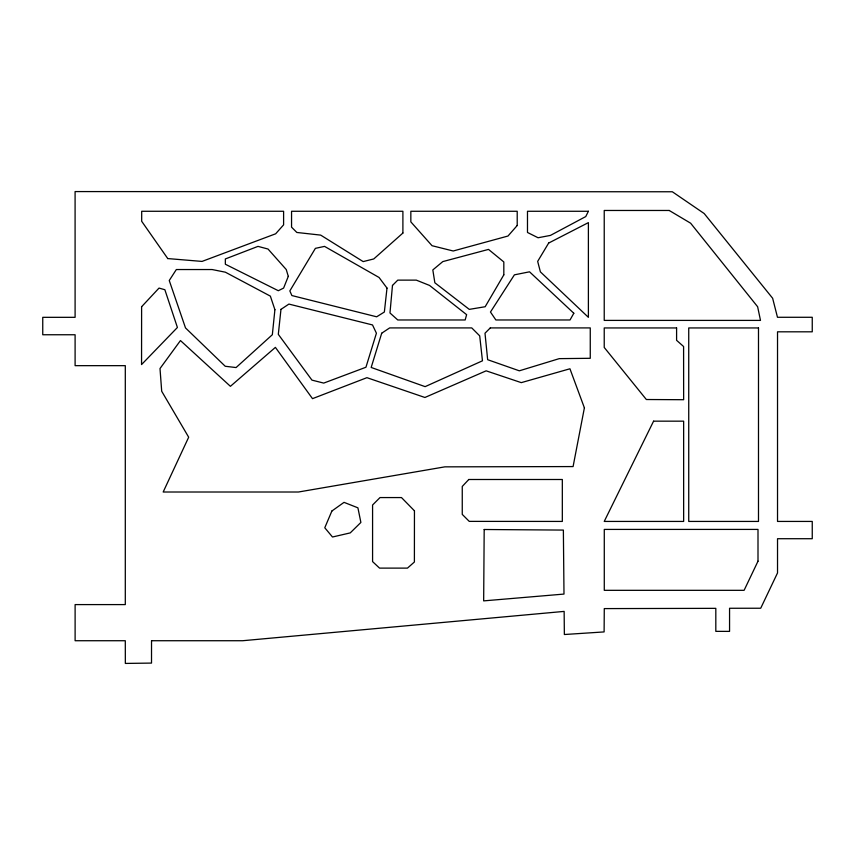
<?xml version="1.0" encoding="UTF-8"?>
<svg xmlns="http://www.w3.org/2000/svg" width="855" height="855" viewBox="0 0 855 855"><rect width="100%" height="100%" fill="white"/><g stroke="black" fill="none" stroke-linecap="round" stroke-linejoin="round"><path stroke-width="1.28" d="M167.762 258.573L202.037 261.416L275.663 233.789L283.604 224.854L283.604 211.271L141.695 211.271L141.684 221.285L167.762 258.573M141.609 306.731L141.556 364.561L177.413 327.476L164.865 289.727L159.019 288.082L141.609 306.731M151.527 640.726L151.517 663.085L125.343 663.427L125.3 640.726L75.112 640.726L75.112 604.592L125.3 604.592L125.3 365.662L75.101 365.662L75.101 334.754L42.75 334.754L42.75 317.323L75.101 317.323L75.09 191.573L672.329 191.766L704.189 213.536L772.642 298.267L777.473 317.28L812.25 317.28L812.25 331.815L777.526 331.815L777.526 521.432L812.25 521.432L812.25 538.714L777.526 538.714L777.526 572.936L760.715 608.236L729.561 608.268L729.561 631.385L715.817 631.353L715.817 608.343L604.282 608.6L604.111 631.92L564.364 634.517L564.14 611.4L242.649 640.726L151.527 640.726M414.451 510.82L414.397 562.002L407.472 568.115L379.535 568.115L372.577 561.596L372.577 505.006L380.005 497.567L401.487 497.567L414.451 510.82M484.187 529.502L483.663 600.883L563.99 594.075L563.37 530.079L484.187 529.502M392.477 285.431L389.976 312.973L397.767 319.973L465.152 319.973L466.627 314.672L429.552 285.431L416.31 280.13L397.767 280.13L392.477 285.431M274.904 309.702L272.339 334.722L236.076 367.554L225.239 366.271L185.503 327.914L169.247 280.515L176.333 269.539L212.104 269.539L225.346 272.189L270.362 296.129L274.904 309.702M280.964 309.371L278.313 334.348L311.947 380.122L323.735 383.093L365.94 367.244L376.414 333.215L372.524 324.953L288.905 304.081L280.964 309.371M387.005 288.082L384.355 312.022L376.66 316.799L291.886 295.552L289.834 290.914L315.388 248.356L324.537 246.39L379.064 277.48L387.005 288.082M584.393 407.856L573.085 466.574L444.867 466.851L298.459 492.01L163.177 492.01L188.677 437.215L161.702 391.259L160.003 368.537L180.458 340.557L230.412 386.321L275.396 347.376L312.502 398.654L366.934 377.675L424.914 397.479L486.142 370.835L521.283 382.634L569.943 368.783L584.393 407.856M381.704 333.215L371.177 367.458L425.127 386.642L482.466 360.799L479.698 335.855L471.757 327.914L389.656 327.914L381.704 333.215M288.295 276.368L283.604 288.082L278.313 290.721L225.346 264.238L225.346 258.947L258.007 246.379L268.021 249.029L286.254 269.539L288.295 276.368M331.879 511.023L324.772 527.77L332.488 537.004L350.24 532.9L360.885 522.448L357.914 507.827L344.031 502.355L331.879 511.023M758 561.19L744.107 590.324L604.282 590.324L604.282 529.416L758 529.416L758 561.19M653.583 421.162L604.229 521.432L683.647 521.432L683.647 421.173L653.583 421.162M588.39 211.271L585.75 216.572L550.417 235.414L538.073 237.754L527.482 232.464L527.482 211.271L588.39 211.271M573.812 313.251L570.029 319.973L495.868 319.973L490.471 312.022L514.411 274.84L529.534 271.815L573.812 313.251M503.819 274.84L485.17 306.731L469.277 309.371L434.853 282.781L432.822 269.934L442.794 261.598L488.515 249.404L503.819 261.951L503.819 274.84M548.664 243.055L537.667 261.384L540.392 271.869L588.39 317.323L588.39 222.621L548.664 243.055M517.211 225.506L507.988 236.033L453.214 250.996L432.032 245.706L410.838 221.873L410.838 211.271L517.211 211.271L517.211 225.506M468.786 479.495L462.256 486.452L462.256 514.389L469.245 521.379L562.323 521.432L562.323 479.495L468.786 479.495M490.289 327.914L484.999 333.215L487.649 359.699L519.327 370.814L559.245 358.64L590.26 358.298L590.26 327.914L490.289 327.914M402.897 233.052L373.763 258.947L363.172 261.598L320.689 235.114L296.845 232.464L291.555 227.163L291.555 211.271L402.897 211.271L402.897 233.052M669.209 210.469L604.229 210.469L604.229 320.401L760.49 320.401L757.637 306.753L690.626 223.198L669.209 210.469M676.594 327.946L604.229 327.946L604.229 347.451L646.348 399.52L683.647 399.713L683.594 346.521L676.594 340.322L676.594 327.946M758.492 327.946L688.735 327.946L688.735 521.432L758.492 521.432L758.492 327.946"/></g></svg>
